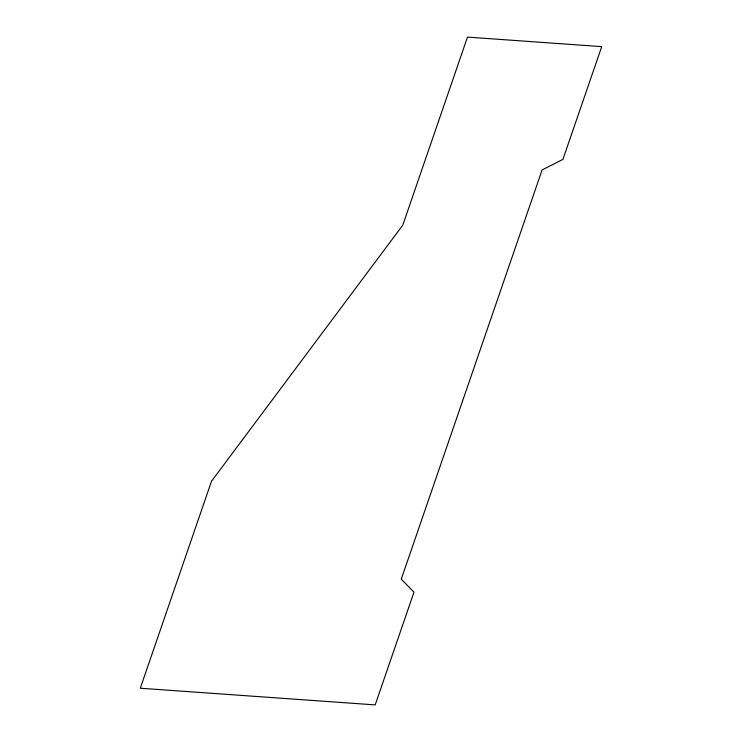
<?xml version="1.0" encoding="UTF-8"?>
<svg xmlns="http://www.w3.org/2000/svg" width="742" height="742" viewBox="0 0 742 742"><rect width="100%" height="100%" fill="white"/><g stroke="black" fill="none" stroke-linecap="round" stroke-linejoin="round"><path stroke-width="1.11" d="M211.507 481.243L140.284 688.224L375.183 704.9L413.99 592.135L401.255 579.187L542.087 169.964L562.909 159.4L601.716 46.635L467.488 37.1L402.767 225.178L211.507 481.243"/></g></svg>
